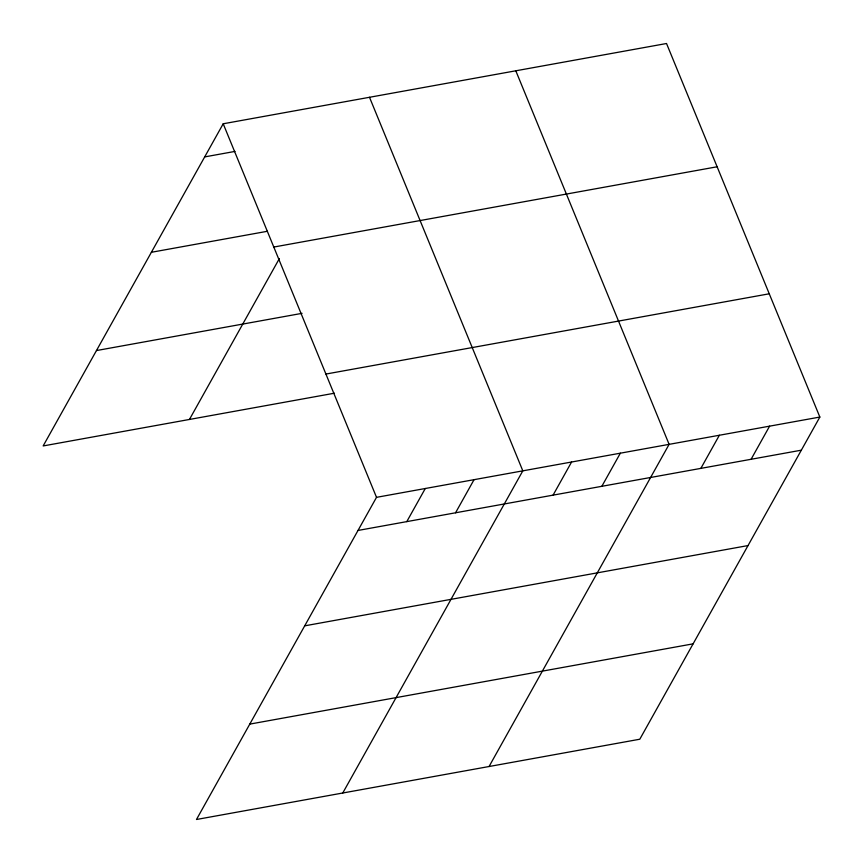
<?xml version="1.0" encoding="UTF-8"?>
<svg xmlns="http://www.w3.org/2000/svg" width="863" height="863" viewBox="0 0 863 863"><rect width="100%" height="100%" fill="white"/><g stroke="black" fill="none" stroke-linecap="round" stroke-linejoin="round"><path stroke-width="1.29" d="M819.85 417.056L376.516 497.336L196.473 819.494L639.796 739.224L819.85 417.056L666.527 43.506L223.204 123.776L43.15 445.944L334.434 393.204M189.45 419.45L279.375 258.555M406.775 521.63L425.286 488.501M455.545 512.795L474.057 479.666M342.762 793.011L522.816 470.842L369.504 97.282M553.075 495.135L571.586 462.007M601.835 486.311L620.357 453.183M489.062 766.517L669.116 444.348L515.804 70.798M700.853 468.382L719.364 435.254M751.09 459.278L769.602 426.16M204.693 156.904L235.006 151.413M151.381 252.287L267.368 231.284M273.798 247.045L717.131 166.775M96.462 350.561L302.072 313.334M325.923 374.057L769.257 293.787M358.005 530.454L801.339 450.184M304.704 625.837L748.027 545.567M249.774 724.111L693.108 643.841M223.204 123.776L376.516 497.336"/></g></svg>
